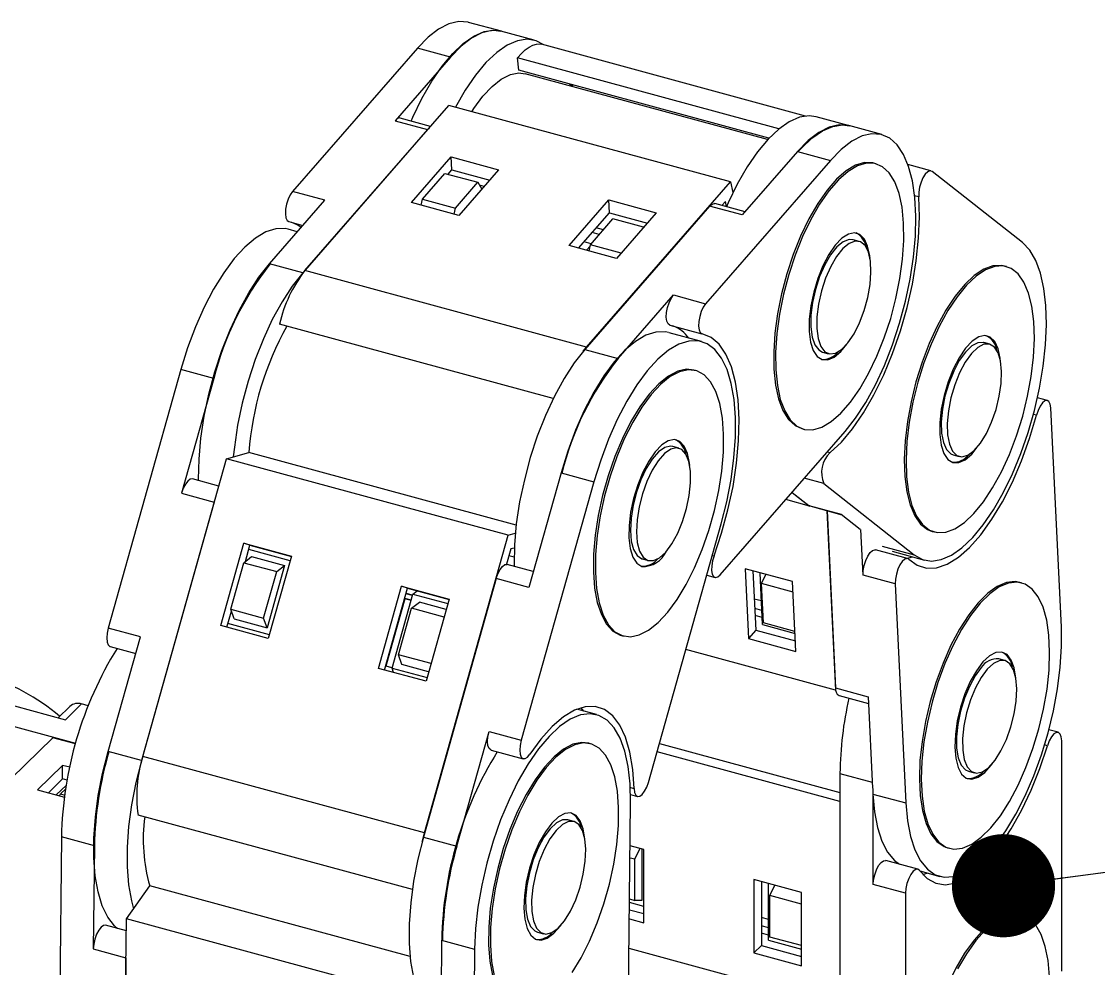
# Model space of a CAD drawing. Header units: millimetres. Extents: x 0 to 3353, y 0 to 2591.
# Drawn here: x 1876 to 2003.2, y 2373.9 to 2485.8 of the extents above; entities that cross this region are included whole.
import ezdxf

# ---------------------------------------------------------------- set-up
doc = ezdxf.new("R2010")
doc.units = ezdxf.units.MM
doc.header["$LTSCALE"] = 12
doc.layers.add('TITLE_BLOCK_BORDER', color=7, linetype='Continuous')
doc.dimstyles.new('SLDDIMSTYLE0', dxfattribs={"dimtxt": 0.18, "dimasz": 12.192, "dimexe": 0, "dimexo": 0.0625, "dimgap": 0, "dimtad": 0, "dimtih": 1, "dimtoh": 1, "dimdec": 0, "dimrnd": 1e-09, "dimzin": 0, "dimdsep": 46, "dimtxsty": 'Standard', "dimblk1": 'DOT', "dimblk2": 'DOT', "dimsah": 1, "dimcen": 0.09, "dimadec": 0, "dimazin": 0, "dimtfac": 12.192, "dimtdec": 0, "dimtofl": 0, "dimtmove": 0, "dimatfit": 3, "dimldrblk": 'DOT', "dimfxl": 0, "dimfrac": 2, "dimtolj": 1, "dimtzin": 0, "dimarcsym": 0})

# ---------------------------------------------------------------- blocks, each defined once
blk = doc.blocks.new('_DOT')
at = {"color": 0, "linetype": 'ByBlock', "lineweight": -2}
blk.add_line((-0.5, 0), (-1, 0), dxfattribs=at)
at = {"color": 0, "linetype": 'ByBlock', "const_width": 0.5}
blk.add_lwpolyline([(-0.25, 0, 1), (0.25, 0, 1)], format="xyb", close=True, dxfattribs=at)

msp = doc.modelspace()

# ---------------------------------------------------------------- linework, layer by layer
at = {"color": 7, "linetype": 'Continuous', "lineweight": 25}
for p, q in [((1932.68, 2484.63), (1928.79, 2485.68)), ((1936.53, 2483.58), (1932.6, 2484.65)), ((1922.75, 2482.64), (1908.01, 2465.71)), ((1926.64, 2481.58), (1922.75, 2482.64)), ((1968.57, 2474.62), (1937.41, 2483.09)), ((1926.64, 2481.58), (1920.11, 2474.07)), ((1965.43, 2473.1), (1934.57, 2481.49)), ((1934.71, 2480.03), (1934.57, 2481.49)), ((1964.25, 2472), (1934.71, 2480.03)), ((1964.1, 2471.84), (1935.48, 2479.62)), ((1941.1, 2478.09), (1940.72, 2478.39)), ((1909.47, 2456.36), (1926.45, 2475.87)), ((1959.71, 2466.83), (1926.45, 2475.87)), ((1924.31, 2473.4), (1920.72, 2474.38)), ((1973.77, 2473.46), (1969.83, 2474.53)), ((1920.11, 2474.07), (1923.95, 2473.03)), ((1923.95, 2473.03), (1924.13, 2473.2)), ((1977.57, 2472.43), (1973.68, 2473.49)), ((1923.95, 2473.03), (1909.21, 2456.09)), ((1922.04, 2464.39), (1926.73, 2469.78)), ((1926.73, 2469.78), (1932.34, 2468.25)), ((1926.81, 2468.25), (1926.73, 2469.78)), ((1971.53, 2469.38), (1956.78, 2452.45)), ((1967.64, 2470.44), (1961.1, 2462.93)), ((1967.64, 2470.44), (1971.53, 2469.38)), ((1926.37, 2467.74), (1926.81, 2468.25)), ((1926.81, 2468.25), (1931.29, 2467.04)), ((1932.34, 2468.25), (1927.65, 2462.86)), ((1976.87, 2468.99), (1976.65, 2469.05)), ((1983.39, 2468.14), (1980.67, 2468.88)), ((1994.19, 2459.66), (1983.51, 2468.08)), ((1923.36, 2464.8), (1926, 2467.84)), ((1926, 2467.84), (1929.9, 2466.79)), ((1927.25, 2463.74), (1929.9, 2466.79)), ((1929.9, 2466.79), (1930.37, 2465.98)), ((1942.72, 2447.32), (1959.71, 2466.83)), ((1959.71, 2466.83), (1960.01, 2465.57)), ((1911.81, 2464.67), (1908.01, 2465.71)), ((1930.65, 2466.3), (1930.09, 2466.46)), ((1905.27, 2457.16), (1911.81, 2464.67)), ((1927.65, 2462.86), (1922.04, 2464.39)), ((1923.21, 2464.07), (1923.36, 2464.8)), ((1923.36, 2464.8), (1927.25, 2463.74)), ((1940.65, 2459.33), (1945.35, 2464.72)), ((1945.35, 2464.72), (1950.96, 2463.19)), ((1945.43, 2463.19), (1945.35, 2464.72)), ((1961.43, 2463.32), (1957.86, 2464.29)), ((1959.11, 2464.53), (1958.7, 2464.06)), ((1959.26, 2463.93), (1959.11, 2464.53)), ((1923.18, 2464.08), (1923.23, 2464.14)), ((1927.1, 2463.01), (1927.25, 2463.74)), ((1941.79, 2459.02), (1945.43, 2463.19)), ((1957.25, 2463.98), (1942.51, 2447.04)), ((1945.43, 2463.19), (1949.9, 2461.98)), ((1950.96, 2463.19), (1946.27, 2457.8)), ((1961.1, 2462.93), (1957.25, 2463.98)), ((1907.57, 2462.15), (1909.23, 2461.7)), ((1943.18, 2459.41), (1945.82, 2462.46)), ((1949.46, 2461.47), (1945.82, 2462.46)), ((1908.57, 2460.95), (1907.51, 2461.24)), ((1944.23, 2460.63), (1943.39, 2460.86)), ((1944.71, 2461.18), (1943.87, 2461.4)), ((1946.27, 2457.8), (1940.65, 2459.33)), ((1943.28, 2459.53), (1942.44, 2459.76)), ((1942.72, 2458.77), (1943.14, 2459.25)), ((1943.03, 2458.68), (1943.18, 2459.41)), ((1946.81, 2458.43), (1943.18, 2459.41)), ((1974.9, 2459.81), (1974.19, 2460)), ((1909.21, 2456.09), (1905.27, 2457.16)), ((1992.29, 2456.84), (1992.07, 2456.9)), ((1942.72, 2447.32), (1909.47, 2456.36)), ((1946.44, 2445.97), (1952.98, 2453.48)), ((1952.98, 2453.48), (1956.78, 2452.45)), ((1938.79, 2441.25), (1906.47, 2450.04)), ((1956.29, 2447.99), (1952.48, 2449.02)), ((1952.54, 2449.93), (1956.35, 2448.9)), ((1990.32, 2447.66), (1989.61, 2447.86)), ((1942.34, 2446.85), (1942.72, 2447.32)), ((1942.51, 2447.04), (1946.44, 2445.97)), ((1970.59, 2446.73), (1971.29, 2446.54)), ((1894.82, 2444.66), (1886.24, 2414.12)), ((1898.71, 2443.61), (1894.82, 2444.66)), ((1955.59, 2444.55), (1955.37, 2444.61)), ((1898.71, 2443.61), (1894.91, 2430.06)), ((1997.14, 2441.01), (1995.97, 2441.32)), ((1998.78, 2414.24), (1997.54, 2440.13)), ((1968.13, 2437.69), (1968.35, 2437.63)), ((1958.51, 2420.42), (1973.25, 2437.36)), ((1953.62, 2435.37), (1952.91, 2435.56)), ((1890.33, 2398.97), (1900.22, 2434.14)), ((1900.22, 2434.14), (1902.86, 2434.86)), ((1933.47, 2425.11), (1900.22, 2434.14)), ((1934.41, 2426.29), (1902.86, 2434.86)), ((1986, 2434.59), (1986.71, 2434.39)), ((1939.71, 2432.47), (1935.9, 2418.92)), ((1939.71, 2432.47), (1943.6, 2431.41)), ((1899.31, 2430.9), (1896.19, 2431.74)), ((1943.6, 2431.41), (1935.01, 2400.87)), ((1970.74, 2431.2), (1981.42, 2422.78)), ((1894.91, 2430.06), (1898.75, 2429.02)), ((1966.98, 2430.15), (1969.03, 2428.54)), ((1966.99, 2430.16), (1968.95, 2428.61)), ((1898.75, 2429.02), (1890.17, 2398.48)), ((1898.75, 2429.02), (1898.9, 2429.47)), ((1969.03, 2428.54), (1966.24, 2429.3)), ((1968.95, 2428.61), (1972.79, 2427.57)), ((1969.07, 2428.55), (1968.95, 2428.61)), ((1969.03, 2428.54), (1969.04, 2428.56)), ((1969.07, 2428.55), (1972.85, 2427.52)), ((1971.1, 2428), (1972.11, 2406.81)), ((1971.12, 2427.99), (1972.12, 2407.05)), ((1972.79, 2427.57), (1975.02, 2425.81)), ((1950.04, 2395.9), (1958.62, 2426.45)), ((1923.59, 2389.93), (1933.47, 2425.11)), ((1933.47, 2425.11), (1934.31, 2425.33)), ((1975.37, 2420.39), (1975.11, 2425.79)), ((1983.54, 2425.54), (1983.76, 2425.48)), ((1899.53, 2414.43), (1902.26, 2424.15)), ((1902.26, 2424.15), (1907.88, 2422.62)), ((1902.98, 2423.91), (1902.26, 2424.15)), ((1902.44, 2422), (1902.98, 2423.91)), ((1902.98, 2423.91), (1907.87, 2422.58)), ((1933.79, 2423.47), (1933.28, 2421.66)), ((1934.19, 2423.58), (1933.79, 2423.47)), ((1902.25, 2421.85), (1903.18, 2422.57)), ((1907.73, 2422.09), (1902.84, 2423.42)), ((1903.18, 2422.57), (1907.07, 2421.51)), ((1907.88, 2422.62), (1905.15, 2412.9)), ((1949.25, 2422.31), (1949.31, 2422.29)), ((1949.31, 2422.29), (1950.01, 2422.1)), ((1980.63, 2422.34), (1976.82, 2423.37)), ((1978.82, 2423.2), (1982.63, 2422.16)), ((1980.55, 2422.36), (1981.15, 2422.56)), ((1900.71, 2416.37), (1902.25, 2421.85)), ((1902.25, 2421.85), (1906.14, 2420.8)), ((1907.07, 2421.51), (1905, 2414.15)), ((1906.14, 2420.8), (1907.07, 2421.51)), ((1936.43, 2420.81), (1933.34, 2421.65)), ((1967.05, 2419.61), (1961.43, 2421.13)), ((1961.43, 2421.13), (1961.83, 2412.89)), ((1904.6, 2415.31), (1906.14, 2420.8)), ((1932.05, 2419.97), (1923.47, 2389.43)), ((1935.9, 2418.92), (1932.05, 2419.97)), ((1956.91, 2420.38), (1957.9, 2420.11)), ((1962.37, 2420.88), (1962.7, 2413.88)), ((1963.51, 2414.53), (1963.21, 2420.65)), ((1963.38, 2419.39), (1963.87, 2420.47)), ((1979.17, 2419.36), (1975.37, 2420.39)), ((1918.15, 2409.37), (1920.88, 2419.09)), ((1918.88, 2409.17), (1921.6, 2418.85)), ((1920.88, 2419.09), (1926.5, 2417.56)), ((1921.6, 2418.85), (1920.88, 2419.09)), ((1921.6, 2418.85), (1926.49, 2417.52)), ((1922.23, 2418.15), (1922.74, 2418.54)), ((1967.11, 2418.37), (1963.38, 2419.39)), ((1963.6, 2414.74), (1963.38, 2419.39)), ((1967.44, 2411.37), (1967.05, 2419.61)), ((1979.17, 2419.36), (1980.41, 2393.47)), ((1994.08, 2419.47), (1993.86, 2419.53)), ((1921.27, 2417.59), (1919.04, 2409.64)), ((1919.76, 2409.39), (1922.23, 2418.15)), ((1922.01, 2417.39), (1921.24, 2417.6)), ((1922.02, 2417.43), (1921.25, 2417.63)), ((1922.17, 2417.97), (1921.41, 2418.18)), ((1922.18, 2418), (1921.42, 2418.21)), ((1922.07, 2416.47), (1923, 2417.19)), ((1922.23, 2418.15), (1926.35, 2417.03)), ((1926.15, 2416.33), (1923, 2417.19)), ((1926.5, 2417.56), (1923.77, 2407.84)), ((1963.37, 2417.33), (1962.53, 2417.56)), ((1900.26, 2414.23), (1900.79, 2416.13)), ((1901.11, 2415.21), (1900.71, 2416.37)), ((1900.71, 2416.37), (1904.6, 2415.31)), ((1920.53, 2410.98), (1922.07, 2416.47)), ((1925.9, 2415.43), (1922.07, 2416.47)), ((1963.43, 2416.2), (1962.58, 2416.43)), ((1905.27, 2413.33), (1900.38, 2414.66)), ((1901.11, 2415.21), (1905, 2414.15)), ((1905, 2414.15), (1904.6, 2415.31)), ((1963.47, 2415.37), (1962.62, 2415.6)), ((1967.33, 2413.72), (1963.6, 2414.74)), ((1890.04, 2413.09), (1886.24, 2414.12)), ((1905.15, 2412.9), (1899.53, 2414.43)), ((1946.71, 2413.29), (1946.85, 2413.25)), ((1962.7, 2413.88), (1961.83, 2412.89)), ((1962.7, 2413.88), (1967.38, 2412.61)), ((1963.51, 2414.53), (1967.34, 2413.49)), ((1886.24, 2399.55), (1890.04, 2413.09)), ((1946.85, 2413.25), (1947.07, 2413.19)), ((1961.83, 2412.89), (1967.44, 2411.37)), ((1886.47, 2411.94), (1889.49, 2411.12)), ((1924.36, 2409.94), (1920.53, 2410.98)), ((1920.93, 2409.82), (1920.53, 2410.98)), ((1972.11, 2406.81), (1954.45, 2411.61)), ((1919.78, 2409.44), (1919.01, 2409.64)), ((1924.08, 2408.97), (1920.93, 2409.82)), ((1992.11, 2410.29), (1991.4, 2410.49)), ((1923.77, 2407.84), (1918.15, 2409.37)), ((1919.94, 2408.88), (1919.76, 2409.39)), ((1919.76, 2409.39), (1923.89, 2408.27)), ((1972.12, 2407.05), (1975.97, 2406)), ((1870.79, 2406.12), (1881.19, 2403.3)), ((1972.11, 2406.81), (1972.15, 2406.83)), ((1972.53, 2406.17), (1976.01, 2405.23)), ((1975.97, 2406), (1976.49, 2395.2)), ((1881.71, 2404.88), (1880.33, 2403.53)), ((1881.19, 2403.3), (1883.11, 2405.16)), ((1883.89, 2404.95), (1883.11, 2405.16)), ((1943.9, 2403.9), (1941.57, 2404.53)), ((1942.42, 2404.3), (1942.08, 2404.71)), ((1882.41, 2400.5), (1870.79, 2403.66)), ((1927.41, 2388.36), (1931.21, 2401.9)), ((1931.21, 2401.9), (1935.01, 2400.87)), ((1998.41, 2401.81), (1997.31, 2402.11)), ((1870.79, 2392.48), (1879.69, 2401.17)), ((1882.39, 2400.44), (1879.69, 2401.17)), ((1998.82, 2373.59), (1998.82, 2400.79)), ((1890.17, 2398.48), (1886.24, 2399.55)), ((1931.45, 2399.72), (1935.25, 2398.69)), ((1943.2, 2400.46), (1942.98, 2400.52)), ((1972.62, 2393.62), (1951.04, 2399.49)), ((1951.33, 2400.5), (1972.64, 2394.71)), ((1923.59, 2389.93), (1890.33, 2398.97)), ((1880.85, 2397.91), (1877.89, 2395.02)), ((1881.71, 2397.68), (1880.85, 2397.91)), ((1880.85, 2396.3), (1880.85, 2397.91)), ((1972.64, 2396.96), (1972.64, 2369.76)), ((1987.8, 2397.22), (1988.5, 2397.03)), ((1880.85, 2396.3), (1879.18, 2394.67)), ((1880.12, 2394.42), (1881.31, 2395.58)), ((1881.41, 2396.15), (1880.85, 2396.3)), ((1877.89, 2395.02), (1881.09, 2394.15)), ((1880.48, 2394.32), (1880.63, 2394.54)), ((1881.23, 2395.13), (1880.63, 2394.54)), ((1880.63, 2394.54), (1881.12, 2394.4)), ((1947.93, 2394.45), (1948.75, 2394.23)), ((1976.52, 2394.52), (1980.41, 2393.47)), ((1976.58, 2383.83), (1976.58, 2395.18)), ((1947.62, 2365.98), (1947.93, 2393.48)), ((1972.62, 2393.62), (1972.64, 2393.64)), ((1972.62, 2393.62), (1972.62, 2369.51)), ((1922.16, 2383.23), (1889.78, 2392.04)), ((1941.23, 2391.29), (1940.52, 2391.48)), ((1880.73, 2389.47), (1880.41, 2361.97)), ((1884.62, 2388.41), (1880.73, 2389.47)), ((1923.47, 2389.43), (1927.41, 2388.36)), ((1884.62, 2388.41), (1884.48, 2376.22)), ((1949.49, 2387.95), (1947.88, 2388.39)), ((1948.43, 2386.85), (1949.04, 2388.07)), ((1949.24, 2388.02), (1949.24, 2381.93)), ((1949.49, 2379.29), (1949.49, 2387.95)), ((1985.34, 2388.17), (1985.56, 2388.11)), ((1947.86, 2387), (1948.43, 2386.85)), ((1948.43, 2381.96), (1948.43, 2386.85)), ((1981.84, 2385.64), (1978.04, 2386.67)), ((1982.09, 2385.43), (1984.42, 2384.79)), ((1968.11, 2382.89), (1962.49, 2384.42)), ((1962.49, 2384.42), (1962.49, 2375.76)), ((1963.37, 2384.18), (1963.37, 2376.62)), ((1888.4, 2379.78), (1891.15, 2383.66)), ((1921.89, 2375.31), (1891.15, 2383.66)), ((1964.2, 2377.24), (1964.2, 2383.95)), ((1964.36, 2382.52), (1964.97, 2383.75)), ((1968.11, 2374.23), (1968.11, 2382.89)), ((1980.38, 2382.8), (1976.58, 2383.83)), ((1980.38, 2382.8), (1980.38, 2355.6)), ((1947.8, 2382.13), (1948.43, 2381.96)), ((1949.49, 2381.24), (1947.8, 2381.7)), ((1949.24, 2381.93), (1948.43, 2381.96)), ((1968.11, 2381.5), (1964.36, 2382.52)), ((1964.36, 2377.63), (1964.36, 2382.52)), ((1947.79, 2380.85), (1949.49, 2380.39)), ((1994.08, 2380.22), (1993.86, 2380.28)), ((1888.39, 2378.35), (1885.94, 2379.02)), ((1888.04, 2348.11), (1888.4, 2379.78)), ((1921.66, 2370.75), (1888.4, 2379.78)), ((1947.78, 2379.76), (1949.49, 2379.29)), ((1964.2, 2379.71), (1963.37, 2379.94)), ((1936.92, 2378.21), (1937.62, 2378.02)), ((1938.64, 2378.13), (1938.75, 2378.23)), ((1964.2, 2378.72), (1963.37, 2378.95)), ((1964.2, 2377.84), (1963.37, 2378.07)), ((1925.61, 2377.27), (1925.47, 2365.07)), ((1925.61, 2377.27), (1929.5, 2376.21)), ((1963.37, 2376.62), (1962.49, 2375.76)), ((1963.37, 2376.62), (1968.11, 2375.33)), ((1964.2, 2377.24), (1968.11, 2376.18)), ((1968.11, 2376.61), (1964.36, 2377.63)), ((1884.48, 2376.22), (1888.33, 2375.17)), ((1888.33, 2375.17), (1888.01, 2347.67)), ((1888.33, 2375.17), (1888.35, 2375.57)), ((1929.5, 2376.21), (1929.19, 2348.71)), ((1972.62, 2369.51), (1947.74, 2376.27)), ((1962.49, 2375.76), (1968.11, 2374.23))]:
    msp.add_line(p, q, dxfattribs=at)
at = {"color": 8, "linetype": 'Continuous', "lineweight": 25}
for p, q in [((1981.94, 2465.08), (1981.46, 2465.21)), ((1995.83, 2439.26), (1995.49, 2439.36)), ((1971.15, 2434.94), (1971.48, 2434.86)), ((1970.74, 2431.2), (1968.43, 2431.82)), ((1977.62, 2423.81), (1981.42, 2422.78)), ((1934.16, 2422.49), (1933.56, 2422.65)), ((1957.57, 2422.71), (1957.77, 2422.65)), ((1997.15, 2400.23), (1996.8, 2400.32)), ((1972.64, 2396.96), (1976.46, 2395.92)), ((1947.9, 2395.28), (1948.34, 2395.16))]:
    msp.add_line(p, q, dxfattribs=at)
at = {"color": 7, "linetype": 'Continuous', "lineweight": 25, "flags": 128}
for points in [[(1928.79, 2485.68), (1928.74, 2485.7), (1927.65, 2485.78), (1926.48, 2485.51), (1925.26, 2484.89), (1924.01, 2483.92), (1922.75, 2482.64)], [(1922.01, 2474.03), (1922.21, 2474.47), (1923.29, 2476.7), (1924.45, 2478.73), (1925.67, 2480.51), (1926.92, 2482.01), (1928.17, 2483.2), (1929.42, 2484.07), (1930.62, 2484.59), (1931.77, 2484.76), (1932.6, 2484.65)], [(1932.68, 2484.63), (1932.63, 2484.64), (1931.54, 2484.73), (1930.37, 2484.45), (1929.15, 2483.83), (1927.9, 2482.87), (1926.64, 2481.58)], [(1937.67, 2483.02), (1936.77, 2483.5), (1935.71, 2483.69), (1934.56, 2483.52), (1933.35, 2483), (1932.11, 2482.13), (1930.85, 2480.94), (1929.6, 2479.44), (1928.39, 2477.66), (1927.24, 2475.65)], [(1934.57, 2481.49), (1935.03, 2482.01), (1935.48, 2482.44), (1935.93, 2482.77), (1936.38, 2483), (1936.8, 2483.12), (1937.21, 2483.13), (1937.41, 2483.09)], [(1929.16, 2475.13), (1929.4, 2475.51), (1930.48, 2476.96), (1931.57, 2478.12), (1932.66, 2478.98), (1933.73, 2479.51), (1934.73, 2479.71), (1935.48, 2479.62)], [(1920.72, 2474.38), (1920.66, 2474.39), (1920.39, 2474.32), (1920.11, 2474.07)], [(1969.83, 2474.53), (1969.01, 2474.64), (1967.86, 2474.47), (1966.65, 2473.95), (1965.41, 2473.08), (1964.15, 2471.89), (1962.9, 2470.39), (1961.69, 2468.61), (1960.52, 2466.58), (1959.44, 2464.35), (1959.25, 2463.91)], [(1973.68, 2473.49), (1973.62, 2473.5), (1972.53, 2473.59), (1971.36, 2473.31), (1970.14, 2472.69), (1968.89, 2471.73), (1967.64, 2470.44)], [(1967.72, 2470.42), (1968.09, 2470.82), (1969.34, 2472.01), (1970.59, 2472.88), (1971.79, 2473.4), (1972.94, 2473.57), (1973.77, 2473.46)], [(1973.25, 2437.36), (1974.49, 2438.94), (1975.7, 2440.79), (1976.84, 2442.88), (1977.89, 2445.16), (1978.85, 2447.6), (1979.68, 2450.14), (1980.38, 2452.75), (1980.93, 2455.36), (1981.32, 2457.94), (1981.55, 2460.43), (1981.6, 2462.79), (1981.49, 2464.98), (1981.2, 2466.95), (1980.75, 2468.66), (1980.14, 2470.09), (1979.39, 2471.21), (1978.51, 2472), (1977.51, 2472.44), (1976.42, 2472.53), (1975.25, 2472.26), (1974.04, 2471.63), (1972.78, 2470.67), (1971.53, 2469.38)], [(1976.65, 2469.05), (1976.54, 2469.08), (1975.55, 2469.12), (1974.49, 2468.8), (1973.38, 2468.14), (1972.25, 2467.16), (1971.12, 2465.86), (1970.02, 2464.28), (1968.97, 2462.47), (1968, 2460.44), (1967.13, 2458.26), (1966.37, 2455.97), (1965.75, 2453.63), (1965.28, 2451.27), (1964.96, 2448.97), (1964.82, 2446.76), (1964.84, 2444.7)], [(1965.06, 2444.64), (1965.25, 2442.77), (1965.6, 2441.14), (1966.12, 2439.78), (1966.77, 2438.72), (1967.56, 2437.99), (1968.46, 2437.6), (1969.45, 2437.56), (1970.51, 2437.88), (1971.62, 2438.53), (1972.75, 2439.52), (1973.88, 2440.82), (1974.98, 2442.39), (1976.03, 2444.21), (1977, 2446.23), (1977.87, 2448.41), (1978.63, 2450.7), (1979.25, 2453.05), (1979.72, 2455.41), (1980.03, 2457.71), (1980.18, 2459.92), (1980.16, 2461.98), (1979.97, 2463.85), (1979.62, 2465.48), (1979.11, 2466.84), (1978.45, 2467.9), (1977.66, 2468.63), (1976.76, 2469.02), (1975.77, 2469.06), (1974.71, 2468.74), (1973.6, 2468.08), (1972.47, 2467.1), (1971.34, 2465.8), (1970.24, 2464.22), (1969.19, 2462.41), (1968.22, 2460.38), (1967.35, 2458.2), (1966.59, 2455.91), (1965.97, 2453.57), (1965.5, 2451.21), (1965.19, 2448.91), (1965.04, 2446.7), (1965.06, 2444.64)], [(1983.51, 2468.08), (1983.27, 2468.15), (1983, 2468.04), (1982.71, 2467.76), (1982.44, 2467.33), (1982.21, 2466.79), (1982.04, 2466.2), (1981.94, 2465.61), (1981.94, 2465.08)], [(1908.01, 2465.71), (1907.73, 2465.3), (1907.49, 2464.79), (1907.3, 2464.2), (1907.19, 2463.61), (1907.16, 2463.06), (1907.23, 2462.61), (1907.37, 2462.29), (1907.57, 2462.15)], [(1957.25, 2463.98), (1957.54, 2464.22), (1957.81, 2464.3), (1957.86, 2464.29)], [(1971.48, 2434.86), (1972.81, 2436.09), (1974.13, 2437.66), (1975.43, 2439.54), (1976.66, 2441.67), (1977.81, 2444.03), (1978.86, 2446.57), (1979.79, 2449.24), (1980.57, 2451.99), (1981.19, 2454.76), (1981.65, 2457.51), (1981.93, 2460.18), (1982.03, 2462.72), (1981.94, 2465.08)], [(1909.01, 2461.46), (1908.65, 2461.71), (1907.92, 2462.06)], [(1907.51, 2461.24), (1907.15, 2461.32), (1906.04, 2461.3), (1904.85, 2460.93), (1903.62, 2460.2), (1902.37, 2459.14), (1901.11, 2457.77), (1899.88, 2456.1), (1898.69, 2454.18), (1897.57, 2452.03), (1896.54, 2449.7), (1895.62, 2447.23), (1894.82, 2444.66)], [(1976.19, 2457.77), (1976.15, 2458.1), (1975.91, 2459.23), (1975.52, 2460.09), (1974.99, 2460.63), (1974.35, 2460.83), (1973.63, 2460.68), (1972.86, 2460.18), (1972.08, 2459.36), (1971.32, 2458.26), (1970.62, 2456.92), (1970.02, 2455.42), (1969.54, 2453.82), (1969.2, 2452.19), (1969.02, 2450.62), (1969.01, 2449.17)], [(1974.19, 2460), (1973.73, 2460.03), (1973.02, 2459.76), (1972.28, 2459.15), (1971.54, 2458.22), (1970.85, 2457.03), (1970.24, 2455.65), (1969.75, 2454.14), (1969.4, 2452.59), (1969.21, 2451.08), (1969.19, 2449.7)], [(1969.9, 2449.51), (1970.06, 2448.32), (1970.38, 2447.4), (1970.84, 2446.78), (1971.43, 2446.51), (1972.11, 2446.61), (1972.84, 2447.05), (1973.58, 2447.83), (1974.3, 2448.89), (1974.95, 2450.18), (1975.51, 2451.64), (1975.93, 2453.18), (1976.2, 2454.72), (1976.3, 2456.17), (1976.23, 2457.47), (1976, 2458.53), (1975.6, 2459.31), (1975.07, 2459.75), (1974.43, 2459.84), (1973.73, 2459.57), (1972.98, 2458.95), (1972.25, 2458.03), (1971.56, 2456.84), (1970.95, 2455.46), (1970.46, 2453.95), (1970.11, 2452.4), (1969.92, 2450.89), (1969.9, 2449.51)], [(1981.42, 2422.78), (1982.38, 2422.24), (1983.45, 2422.05), (1984.6, 2422.22), (1985.8, 2422.74), (1987.05, 2423.61), (1988.31, 2424.81), (1989.55, 2426.31), (1990.77, 2428.09), (1991.93, 2430.11), (1993.01, 2432.34), (1994, 2434.74), (1994.87, 2437.25), (1995.61, 2439.84), (1996.21, 2442.46), (1996.64, 2445.05), (1996.92, 2447.58), (1997.02, 2449.98), (1996.95, 2452.22), (1996.71, 2454.26), (1996.31, 2456.05), (1995.75, 2457.57), (1995.04, 2458.78), (1994.19, 2459.66)], [(1896.92, 2431.54), (1896.92, 2431.73), (1896.98, 2434.09), (1897.2, 2436.58), (1897.59, 2439.16), (1898.14, 2441.77), (1898.84, 2444.38), (1899.68, 2446.92), (1900.63, 2449.36), (1901.69, 2451.64), (1902.83, 2453.73), (1904.03, 2455.58), (1905.27, 2457.16)], [(1982.56, 2445.47), (1981.83, 2443.16), (1981.25, 2440.81), (1980.82, 2438.46), (1980.55, 2436.17), (1980.44, 2434), (1980.51, 2431.99), (1980.74, 2430.18), (1981.14, 2428.61), (1981.69, 2427.33), (1982.38, 2426.35), (1983.2, 2425.71), (1984.12, 2425.41), (1985.13, 2425.46), (1986.21, 2425.87), (1987.33, 2426.61), (1988.46, 2427.68), (1989.59, 2429.05), (1990.67, 2430.69), (1991.7, 2432.57), (1992.65, 2434.64), (1993.5, 2436.85), (1994.22, 2439.16), (1994.8, 2441.51), (1995.23, 2443.86), (1995.5, 2446.15), (1995.61, 2448.32), (1995.54, 2450.34), (1995.31, 2452.15), (1994.91, 2453.71), (1994.36, 2454.99), (1993.67, 2455.97), (1992.86, 2456.61), (1991.93, 2456.91), (1990.92, 2456.86), (1989.84, 2456.46), (1988.72, 2455.71), (1987.59, 2454.64), (1986.47, 2453.27), (1985.38, 2451.63), (1984.35, 2449.75), (1983.4, 2447.68), (1982.56, 2445.47)], [(1992.07, 2456.9), (1991.71, 2456.97), (1990.7, 2456.92), (1989.62, 2456.52), (1988.5, 2455.77), (1987.37, 2454.7), (1986.25, 2453.33), (1985.16, 2451.69), (1984.13, 2449.81), (1983.18, 2447.74), (1982.34, 2445.53)], [(1909.21, 2456.09), (1907.97, 2454.51), (1906.77, 2452.66), (1905.62, 2450.57), (1904.57, 2448.29), (1903.61, 2445.85), (1902.78, 2443.31), (1902.08, 2440.7), (1901.53, 2438.09), (1901.14, 2435.51), (1901.01, 2434.36)], [(1952.54, 2449.93), (1952.35, 2450.07), (1952.2, 2450.38), (1952.14, 2450.84), (1952.16, 2451.39), (1952.27, 2451.98), (1952.46, 2452.56), (1952.7, 2453.08), (1952.98, 2453.48)], [(1956.78, 2452.45), (1956.51, 2452.05), (1956.26, 2451.53), (1956.08, 2450.95), (1955.96, 2450.35), (1955.94, 2449.8), (1956, 2449.35), (1956.15, 2449.04), (1956.36, 2448.89)], [(1952.4, 2449.04), (1952.03, 2449.12), (1950.92, 2449.1), (1949.74, 2448.73), (1948.5, 2448), (1947.25, 2446.95), (1945.99, 2445.57), (1944.76, 2443.91), (1943.58, 2441.98), (1942.46, 2439.83), (1941.43, 2437.5), (1940.5, 2435.03), (1939.71, 2432.47)], [(1957.77, 2422.65), (1958.67, 2425.34), (1959.42, 2428.1), (1960.02, 2430.87), (1960.44, 2433.61), (1960.68, 2436.26), (1960.74, 2438.76), (1960.62, 2441.08), (1960.31, 2443.16), (1959.83, 2444.98), (1959.18, 2446.48), (1958.37, 2447.65), (1957.43, 2448.46), (1956.36, 2448.89)], [(1969.01, 2449.17), (1969.17, 2447.92), (1969.48, 2446.92), (1969.95, 2446.21), (1970.54, 2445.84), (1971.22, 2445.82), (1971.97, 2446.15), (1972.75, 2446.81), (1973.44, 2447.65)], [(1969.19, 2449.7), (1969.35, 2448.51), (1969.67, 2447.59), (1970.13, 2446.98), (1970.59, 2446.73)], [(1958.62, 2426.45), (1959.28, 2429.06), (1959.78, 2431.67), (1960.13, 2434.22), (1960.3, 2436.68), (1960.31, 2439), (1960.14, 2441.13), (1959.8, 2443.03), (1959.31, 2444.66), (1958.66, 2446.01), (1957.87, 2447.03), (1956.95, 2447.72), (1955.93, 2448.06), (1954.81, 2448.04), (1953.63, 2447.67), (1952.4, 2446.95), (1951.14, 2445.89), (1949.89, 2444.51), (1948.65, 2442.85), (1947.47, 2440.92), (1946.35, 2438.78), (1945.32, 2436.45), (1944.39, 2433.97), (1943.6, 2431.41)], [(1986.2, 2442.85), (1985.75, 2441.32), (1985.45, 2439.78), (1985.31, 2438.3), (1985.35, 2436.97), (1985.56, 2435.86), (1985.92, 2435.02), (1986.43, 2434.51), (1987.05, 2434.36), (1987.74, 2434.56), (1988.48, 2435.11), (1989.22, 2435.98), (1989.93, 2437.12), (1990.55, 2438.47), (1991.07, 2439.96), (1991.45, 2441.51), (1991.67, 2443.03), (1991.72, 2444.45), (1991.59, 2445.68), (1991.31, 2446.66), (1990.87, 2447.33), (1990.3, 2447.67), (1989.64, 2447.65), (1988.91, 2447.27), (1988.17, 2446.55), (1987.44, 2445.54), (1986.77, 2444.28), (1986.2, 2442.85)], [(1991.6, 2445.62), (1991.56, 2446), (1991.32, 2447.12), (1990.92, 2447.97), (1990.39, 2448.5), (1989.74, 2448.68), (1989.02, 2448.52), (1988.25, 2448.01), (1987.47, 2447.18), (1986.71, 2446.06), (1986.02, 2444.72), (1985.42, 2443.22)], [(1989.61, 2447.86), (1989.59, 2447.86), (1988.93, 2447.84), (1988.21, 2447.46), (1987.46, 2446.74), (1986.73, 2445.73), (1986.07, 2444.48), (1985.49, 2443.04)], [(1942.51, 2447.04), (1941.27, 2445.46), (1940.06, 2443.61), (1938.92, 2441.52), (1937.86, 2439.24), (1936.91, 2436.8), (1936.07, 2434.26), (1935.38, 2431.65), (1934.82, 2429.04), (1934.43, 2426.46), (1934.21, 2423.97), (1934.16, 2421.61), (1934.16, 2421.42)], [(1982.34, 2445.53), (1981.61, 2443.22), (1981.03, 2440.87), (1980.6, 2438.52), (1980.33, 2436.23), (1980.22, 2434.06), (1980.29, 2432.05), (1980.52, 2430.24), (1980.92, 2428.67), (1981.47, 2427.39), (1982.16, 2426.41), (1982.98, 2425.77), (1983.54, 2425.54)], [(1955.37, 2444.61), (1954.53, 2444.7), (1953.49, 2444.47), (1952.39, 2443.9), (1951.26, 2443), (1950.13, 2441.78), (1949.02, 2440.28), (1947.95, 2438.52), (1946.96, 2436.54), (1946.06, 2434.4), (1945.27, 2432.13), (1944.62, 2429.79), (1944.11, 2427.44), (1943.75, 2425.11), (1943.56, 2422.87), (1943.54, 2420.77), (1943.68, 2418.85), (1943.99, 2417.15), (1944.47, 2415.72), (1945.09, 2414.58), (1945.84, 2413.76), (1946.71, 2413.29)], [(1946.93, 2413.23), (1947.9, 2413.1), (1948.95, 2413.32), (1950.05, 2413.89), (1951.18, 2414.79), (1952.31, 2416.01), (1953.42, 2417.52), (1954.48, 2419.28), (1955.48, 2421.25), (1956.38, 2423.4), (1957.16, 2425.66), (1957.82, 2428), (1958.33, 2430.36), (1958.69, 2432.68), (1958.88, 2434.92), (1958.9, 2437.02), (1958.76, 2438.94), (1958.44, 2440.64), (1957.97, 2442.07), (1957.35, 2443.21), (1956.6, 2444.03), (1955.73, 2444.51), (1954.75, 2444.64), (1953.71, 2444.41), (1952.61, 2443.84), (1951.48, 2442.94), (1950.35, 2441.72), (1949.24, 2440.21), (1948.18, 2438.46), (1947.18, 2436.48), (1946.28, 2434.34), (1945.5, 2432.07), (1944.84, 2429.73), (1944.33, 2427.38), (1943.97, 2425.05), (1943.78, 2422.81), (1943.76, 2420.71), (1943.9, 2418.79), (1944.22, 2417.09), (1944.69, 2415.66), (1945.31, 2414.52), (1946.06, 2413.7), (1946.93, 2413.23)], [(1964.84, 2444.7), (1965.03, 2442.83), (1965.38, 2441.2), (1965.89, 2439.84), (1966.55, 2438.78), (1967.34, 2438.05), (1968.13, 2437.69)], [(1985.42, 2443.22), (1984.94, 2441.61), (1984.61, 2439.99), (1984.43, 2438.42), (1984.43, 2436.98), (1984.59, 2435.73), (1984.91, 2434.74), (1985.38, 2434.05), (1985.98, 2433.69), (1986.66, 2433.68), (1987.42, 2434.02), (1988.2, 2434.69), (1988.85, 2435.5)], [(1985.49, 2443.04), (1985.04, 2441.51), (1984.74, 2439.97), (1984.6, 2438.49), (1984.64, 2437.16), (1984.85, 2436.05), (1985.21, 2435.22), (1985.72, 2434.71), (1986, 2434.59)], [(1997.54, 2440.13), (1997.47, 2440.57), (1997.32, 2440.88), (1997.11, 2441.01), (1996.84, 2440.96), (1996.56, 2440.73), (1996.28, 2440.35), (1996.03, 2439.84), (1995.83, 2439.26)], [(1980.78, 2422.25), (1981.76, 2421.54), (1982.86, 2421.2), (1984.04, 2421.25), (1985.31, 2421.69), (1986.62, 2422.49), (1987.95, 2423.66), (1989.28, 2425.16), (1990.58, 2426.98), (1991.83, 2429.06), (1993, 2431.38), (1994.07, 2433.88), (1995.02, 2436.53), (1995.83, 2439.26)], [(1954.91, 2433.33), (1954.88, 2433.61), (1954.65, 2434.76), (1954.26, 2435.62), (1953.73, 2436.18), (1953.09, 2436.39), (1952.37, 2436.25), (1951.61, 2435.76), (1950.82, 2434.95), (1950.07, 2433.86), (1949.37, 2432.53), (1948.76, 2431.03), (1948.27, 2429.44), (1947.93, 2427.81), (1947.74, 2426.23), (1947.73, 2424.78), (1947.88, 2423.52), (1948.19, 2422.51), (1948.65, 2421.79), (1949.23, 2421.41), (1949.23, 2421.41)], [(1952.91, 2435.56), (1952.65, 2435.6), (1951.96, 2435.44), (1951.23, 2434.93), (1950.48, 2434.1), (1949.77, 2432.98), (1949.14, 2431.65), (1948.61, 2430.17), (1948.21, 2428.63), (1947.97, 2427.1), (1947.9, 2425.67), (1948, 2424.41), (1948.27, 2423.4), (1948.7, 2422.69), (1949.25, 2422.31)], [(1949.96, 2422.12), (1950.61, 2422.1), (1951.33, 2422.43), (1952.07, 2423.11), (1952.8, 2424.09), (1953.48, 2425.32), (1954.07, 2426.73), (1954.53, 2428.26), (1954.85, 2429.8), (1955.01, 2431.3), (1954.99, 2432.65), (1954.81, 2433.79), (1954.46, 2434.66), (1953.97, 2435.21), (1953.36, 2435.41), (1952.67, 2435.25), (1951.93, 2434.74), (1951.19, 2433.9), (1950.48, 2432.79), (1949.84, 2431.46), (1949.31, 2429.98), (1948.92, 2428.44), (1948.68, 2426.91), (1948.61, 2425.48), (1948.71, 2424.22), (1948.98, 2423.21), (1949.4, 2422.49), (1949.96, 2422.12)], [(1896.19, 2431.74), (1896.19, 2431.74), (1895.93, 2431.71), (1895.64, 2431.5), (1895.36, 2431.13), (1895.11, 2430.64), (1894.91, 2430.06)], [(1957.77, 2422.65), (1957.6, 2422.06), (1957.5, 2421.47), (1957.49, 2420.93), (1957.57, 2420.5), (1957.73, 2420.22), (1957.95, 2420.1), (1958.22, 2420.17), (1958.51, 2420.42)], [(1975.37, 2420.39), (1975.39, 2420.94), (1975.5, 2421.53), (1975.68, 2422.11), (1975.92, 2422.64), (1976.2, 2423.04), (1976.48, 2423.3), (1976.75, 2423.38), (1976.82, 2423.37)], [(1980.78, 2422.25), (1980.56, 2422.35), (1980.29, 2422.27), (1980, 2422.01), (1979.72, 2421.6), (1979.48, 2421.08), (1979.3, 2420.5), (1979.19, 2419.9), (1979.17, 2419.36)], [(1932.05, 2419.97), (1932.25, 2420.54), (1932.51, 2421.04), (1932.79, 2421.41), (1933.07, 2421.62), (1933.33, 2421.65), (1933.34, 2421.65)], [(1989.18, 2417.05), (1988.06, 2415.63), (1986.98, 2413.94), (1985.97, 2412.03), (1985.04, 2409.93), (1984.21, 2407.7), (1983.52, 2405.38), (1982.96, 2403.02), (1982.55, 2400.68), (1982.31, 2398.41), (1982.24, 2396.26), (1982.33, 2394.28), (1982.59, 2392.51), (1983.02, 2390.99), (1983.59, 2389.76), (1984.31, 2388.85), (1985.15, 2388.26), (1986.09, 2388.02), (1987.12, 2388.14), (1988.2, 2388.6), (1989.32, 2389.41), (1990.46, 2390.53), (1991.58, 2391.96), (1992.66, 2393.64), (1993.67, 2395.55), (1994.6, 2397.65), (1995.43, 2399.89), (1996.13, 2402.21), (1996.68, 2404.56), (1997.09, 2406.9), (1997.33, 2409.17), (1997.4, 2411.32), (1997.31, 2413.3), (1997.05, 2415.07), (1996.62, 2416.59), (1996.05, 2417.82), (1995.33, 2418.74), (1994.49, 2419.32), (1993.55, 2419.56), (1992.53, 2419.45), (1991.44, 2418.98), (1990.32, 2418.18), (1989.18, 2417.05)], [(1993.86, 2419.53), (1993.33, 2419.62), (1992.3, 2419.51), (1991.22, 2419.04), (1990.1, 2418.24), (1988.96, 2417.11)], [(1988.96, 2417.11), (1987.84, 2415.69), (1986.76, 2414), (1985.75, 2412.09), (1984.82, 2409.99), (1983.99, 2407.76), (1983.29, 2405.44), (1982.74, 2403.08), (1982.33, 2400.74), (1982.09, 2398.47), (1982.02, 2396.32), (1982.11, 2394.34), (1982.37, 2392.57), (1982.8, 2391.05), (1983.37, 2389.82), (1984.09, 2388.91), (1984.93, 2388.32), (1985.34, 2388.17)], [(1886.24, 2414.12), (1886.11, 2413.53), (1886.07, 2412.96), (1886.11, 2412.48), (1886.24, 2412.14), (1886.44, 2411.95), (1886.47, 2411.94)], [(1980.41, 2393.47), (1980.61, 2391.37), (1980.96, 2389.5), (1981.48, 2387.91), (1982.15, 2386.61), (1982.96, 2385.63), (1983.9, 2384.99), (1984.93, 2384.7), (1986.06, 2384.77), (1987.25, 2385.19), (1988.49, 2385.96), (1989.74, 2387.07), (1991, 2388.48), (1992.23, 2390.19), (1993.4, 2392.15), (1994.51, 2394.32), (1995.53, 2396.68), (1996.43, 2399.16), (1997.21, 2401.74), (1997.85, 2404.35), (1998.33, 2406.96), (1998.65, 2409.51), (1998.8, 2411.95), (1998.78, 2414.24)], [(1993.4, 2408.25), (1993.21, 2409.41), (1992.86, 2410.35), (1992.37, 2410.99), (1991.76, 2411.29), (1991.06, 2411.24), (1990.3, 2410.84), (1989.52, 2410.12)], [(1989.52, 2410.12), (1988.75, 2409.09), (1988.03, 2407.82), (1987.4, 2406.36), (1986.88, 2404.78), (1986.49, 2403.15), (1986.27, 2401.56), (1986.21, 2400.07), (1986.31, 2398.75), (1986.58, 2397.67), (1987.01, 2396.87), (1987.56, 2396.4), (1988.22, 2396.27), (1988.96, 2396.5), (1989.73, 2397.07), (1990.51, 2397.95), (1990.65, 2398.13)], [(1990.04, 2409.27), (1989.31, 2408.28), (1988.63, 2407.05), (1988.05, 2405.63), (1987.58, 2404.11), (1987.26, 2402.56), (1987.11, 2401.07), (1987.13, 2399.72), (1987.32, 2398.59), (1987.67, 2397.72), (1988.17, 2397.18), (1988.77, 2396.99), (1989.47, 2397.15), (1990.2, 2397.67), (1990.95, 2398.51), (1991.65, 2399.63), (1992.29, 2400.96), (1992.82, 2402.44), (1993.21, 2403.99), (1993.45, 2405.51), (1993.51, 2406.94), (1993.41, 2408.19), (1993.14, 2409.2), (1992.71, 2409.91), (1992.16, 2410.28), (1991.5, 2410.3), (1990.78, 2409.95), (1990.04, 2409.27)], [(1989.33, 2409.46), (1988.6, 2408.48), (1987.92, 2407.24), (1987.34, 2405.83), (1986.87, 2404.3), (1986.56, 2402.75), (1986.4, 2401.27), (1986.42, 2399.92), (1986.61, 2398.78), (1986.97, 2397.92), (1987.46, 2397.37), (1987.8, 2397.22)], [(1948.34, 2395.16), (1948.18, 2397.43), (1947.84, 2399.47), (1947.32, 2401.22), (1946.64, 2402.66), (1945.81, 2403.76), (1944.84, 2404.49), (1943.75, 2404.85), (1942.56, 2404.83), (1941.31, 2404.42), (1940, 2403.64), (1938.67, 2402.5), (1937.34, 2401.01), (1936.03, 2399.22)], [(1947.93, 2393.48), (1947.88, 2395.73), (1947.65, 2397.77), (1947.25, 2399.58), (1946.69, 2401.11), (1945.99, 2402.34), (1945.15, 2403.25), (1944.19, 2403.81), (1943.13, 2404.01), (1941.99, 2403.86), (1940.79, 2403.36), (1939.54, 2402.51), (1938.29, 2401.33), (1937.04, 2399.85), (1935.82, 2398.08), (1934.65, 2396.07), (1933.57, 2393.85), (1932.57, 2391.46), (1931.69, 2388.95), (1930.95, 2386.36), (1930.35, 2383.74), (1929.9, 2381.15), (1929.62, 2378.62), (1929.5, 2376.21)], [(1931.45, 2399.72), (1931.41, 2399.73), (1931.21, 2399.91), (1931.08, 2400.26), (1931.04, 2400.74), (1931.08, 2401.3), (1931.21, 2401.9)], [(1942.98, 2400.52), (1942.15, 2400.61), (1941.11, 2400.4), (1940.01, 2399.83), (1938.88, 2398.93), (1937.75, 2397.71), (1936.64, 2396.21), (1935.58, 2394.45), (1934.58, 2392.48), (1933.68, 2390.34), (1932.89, 2388.07), (1932.23, 2385.73), (1931.72, 2383.38), (1931.36, 2381.05), (1931.17, 2378.81), (1931.15, 2376.71), (1931.29, 2374.78), (1931.6, 2373.09), (1932.07, 2371.65), (1932.69, 2370.51), (1933.44, 2369.69), (1934.31, 2369.21), (1934.46, 2369.16)], [(1935.01, 2400.87), (1934.89, 2400.27), (1934.84, 2399.71), (1934.89, 2399.23), (1935.01, 2398.88), (1935.21, 2398.7), (1935.47, 2398.7), (1935.75, 2398.88), (1936.03, 2399.22)], [(1998.82, 2400.79), (1998.77, 2401.27), (1998.64, 2401.61), (1998.44, 2401.8), (1998.19, 2401.8), (1997.91, 2401.62), (1997.62, 2401.27), (1997.36, 2400.79), (1997.15, 2400.23)], [(1887.35, 2378.64), (1886.99, 2378.96), (1886.2, 2379.99), (1885.55, 2381.33), (1885.05, 2382.97), (1884.72, 2384.87), (1884.55, 2386.99), (1884.55, 2389.31), (1884.73, 2391.77), (1885.07, 2394.33), (1885.58, 2396.94), (1886.24, 2399.55)], [(1941.02, 2373.42), (1942.08, 2375.18), (1943.08, 2377.15), (1943.98, 2379.29), (1944.77, 2381.56), (1945.43, 2383.89), (1945.94, 2386.25), (1946.3, 2388.57), (1946.49, 2390.81), (1946.51, 2392.92), (1946.37, 2394.84), (1946.06, 2396.54), (1945.59, 2397.98), (1944.97, 2399.12), (1944.22, 2399.94), (1943.35, 2400.42), (1942.38, 2400.55), (1941.33, 2400.34), (1940.23, 2399.77), (1939.1, 2398.87), (1937.97, 2397.65), (1936.86, 2396.15), (1935.8, 2394.39), (1934.8, 2392.42), (1933.9, 2390.28), (1933.11, 2388.01), (1932.45, 2385.67), (1931.94, 2383.32), (1931.58, 2380.99), (1931.39, 2378.75), (1931.37, 2376.65), (1931.51, 2374.72), (1931.82, 2373.03)], [(1982.05, 2385.49), (1982.95, 2384.55), (1983.97, 2383.99), (1985.11, 2383.81), (1986.33, 2384.01), (1987.61, 2384.59), (1988.93, 2385.54), (1990.27, 2386.85), (1991.59, 2388.47), (1992.87, 2390.4), (1994.09, 2392.58), (1995.23, 2394.97), (1996.25, 2397.54), (1997.15, 2400.23)], [(1890.17, 2398.48), (1889.51, 2395.87), (1889.01, 2393.26), (1888.66, 2390.7), (1888.49, 2388.24), (1888.48, 2385.92), (1888.65, 2383.8), (1888.99, 2381.9), (1889.24, 2380.96)], [(1948.34, 2395.16), (1948.4, 2394.7), (1948.54, 2394.38), (1948.75, 2394.22), (1949.01, 2394.26), (1949.3, 2394.47), (1949.58, 2394.84), (1949.84, 2395.33), (1950.04, 2395.9)], [(1976.52, 2394.52), (1976.71, 2392.43), (1977.07, 2390.56), (1977.59, 2388.96), (1978.26, 2387.66), (1979.07, 2386.68), (1979.67, 2386.23)], [(1942.52, 2389.24), (1942.33, 2390.42), (1941.98, 2391.36), (1941.48, 2391.99), (1940.87, 2392.29), (1940.17, 2392.23), (1939.41, 2391.83), (1938.63, 2391.09), (1937.86, 2390.07), (1937.14, 2388.79), (1936.51, 2387.33), (1935.99, 2385.75), (1935.61, 2384.12), (1935.38, 2382.53), (1935.33, 2381.04), (1935.44, 2379.72), (1935.71, 2378.64), (1936.13, 2377.85), (1936.69, 2377.39), (1937.35, 2377.27), (1938.09, 2377.5), (1938.86, 2378.07), (1938.86, 2378.07)], [(1940.52, 2391.48), (1939.88, 2391.47), (1939.16, 2391.11), (1938.41, 2390.41), (1937.69, 2389.41), (1937.01, 2388.17), (1936.43, 2386.75), (1935.98, 2385.22), (1935.67, 2383.67), (1935.52, 2382.19), (1935.55, 2380.85), (1935.75, 2379.72), (1936.11, 2378.87), (1936.6, 2378.35), (1936.92, 2378.21)], [(1939.36, 2378.69), (1940.1, 2379.55), (1940.81, 2380.68), (1941.44, 2382.02), (1941.96, 2383.5), (1942.34, 2385.05), (1942.57, 2386.58), (1942.63, 2388), (1942.52, 2389.24), (1942.24, 2390.23), (1941.81, 2390.93), (1941.25, 2391.28), (1940.59, 2391.28), (1939.87, 2390.92), (1939.12, 2390.22), (1938.39, 2389.22), (1937.72, 2387.98), (1937.14, 2386.55), (1936.68, 2385.03), (1936.37, 2383.48), (1936.23, 2382), (1936.26, 2380.66), (1936.45, 2379.53), (1936.81, 2378.68), (1937.31, 2378.16), (1937.93, 2377.98), (1938.62, 2378.16), (1939.36, 2378.69)], [(1923.47, 2389.43), (1922.81, 2386.82), (1922.31, 2384.21), (1921.96, 2381.65), (1921.79, 2379.19), (1921.78, 2376.87), (1921.95, 2374.75), (1922.28, 2372.85), (1922.78, 2371.21), (1923.43, 2369.87), (1924.22, 2368.84), (1924.58, 2368.52)], [(1923.33, 2388.91), (1923.34, 2388.98), (1923.59, 2389.93)], [(1976.58, 2383.83), (1976.62, 2384.39), (1976.75, 2384.99), (1976.95, 2385.56), (1977.21, 2386.06), (1977.49, 2386.43), (1977.77, 2386.64), (1978.03, 2386.67), (1978.04, 2386.67)], [(1982.05, 2385.49), (1981.84, 2385.64), (1981.58, 2385.61), (1981.29, 2385.4), (1981.01, 2385.03), (1980.76, 2384.53), (1980.55, 2383.96), (1980.43, 2383.36), (1980.38, 2382.8)], [(1982.44, 2385.02), (1982.52, 2385.04), (1982.94, 2385.19)], [(1997.38, 2372.96), (1997.21, 2374.85), (1996.88, 2376.51), (1996.39, 2377.91), (1995.75, 2379.01), (1994.98, 2379.78), (1994.09, 2380.21), (1993.11, 2380.3), (1992.06, 2380.03), (1990.95, 2379.41), (1989.82, 2378.46)], [(1885.94, 2379.02), (1885.69, 2379), (1885.41, 2378.8), (1885.12, 2378.44), (1884.87, 2377.95), (1884.66, 2377.38), (1884.53, 2376.78), (1884.48, 2376.22)], [(1938.86, 2378.07), (1939.64, 2378.95), (1939.77, 2379.13)], [(1989.6, 2378.52), (1988.47, 2377.26), (1987.36, 2375.72), (1986.31, 2373.93), (1985.33, 2371.93), (1984.44, 2369.77), (1983.67, 2367.49), (1983.03, 2365.15), (1982.54, 2362.79), (1982.21, 2360.48), (1982.04, 2358.25), (1982.04, 2356.17), (1982.21, 2354.28), (1982.54, 2352.62), (1983.03, 2351.22), (1983.67, 2350.12), (1984.44, 2349.35), (1985.33, 2348.92), (1985.34, 2348.91)], [(1989.82, 2378.46), (1988.69, 2377.2), (1987.59, 2375.66), (1986.53, 2373.87)]]:
    msp.add_lwpolyline(points, dxfattribs=at)
at = {"color": 7, "linetype": 'Continuous', "lineweight": 25}
for centre, radius, start, end in [((1973.35, 2458.67), 2.45, 9.1001, 61.041), ((1934.03, 2434.65), 36.44, 141.8921, 165.7732), ((1922.13, 2446.49), 16.05, 142.0621, 167.2509), ((1938.82, 2432.23), 36.06, 150.8357, 175.8121), ((1951.46, 2445.95), 4.14, 36.073, 69.9038), ((1988.78, 2446.53), 2.43, 8.9017, 61.2334), ((1970.57, 2448.22), 2.36, 267.5198, 321.521), ((1974.61, 2423.73), 35.89, 141.7051, 165.9984), ((1952.05, 2434.22), 2.46, 9.2878, 60.8478), ((1973.72, 2432.5), 3.25, 133.6048, 203.6854), ((1985.98, 2436.09), 2.38, 267.7221, 321.3248), ((1949.3, 2423.77), 2.34, 267.3184, 321.7279), ((1949.36, 2424.48), 3.08, 267.6931, 335.5728), ((1924.72, 2388.59), 44, 148.2888, 178.8588), ((1990.67, 2409.23), 2.33, 7.6215, 62.5161), ((1991.21, 2408.27), 2.23, 85.0926, 147.541), ((1865.15, 2385.91), 23.5, 49.2159, 74.1683), ((1972.98, 2406.91), 0.868, 170.9059, 238.6666), ((2014.44, 2396.51), 41.8, 167.0845, 179.3862), ((1882.65, 2403.81), 1.42, 71.4031, 131.5069), ((1928.49, 2387.37), 43.89, 163.9229, 178.6429), ((1969.61, 2376.39), 44, 148.2888, 178.8588), ((1905.34, 2394.28), 15.73, 162.6501, 188.1909), ((1987.72, 2398.83), 2.48, 268.9727, 320.0717), ((1910.37, 2389.16), 19.99, 172.3472, 195.9682), ((1939.79, 2390.23), 2.32, 7.5436, 62.5929), ((1969.17, 2376.27), 43.48, 163.8528, 178.7131), ((1993.29, 2375.61), 4.7, 83.0293, 141.67), ((1936.96, 2379.51), 2.17, 265.6383, 320.5875)]:
    msp.add_arc(centre, radius, start, end, dxfattribs=at)

# ---------------------------------------------------------------- leaders
at = {"layer": 'TITLE_BLOCK_BORDER'}
msp.add_leader([(1991.95, 2383.69), (2089.69, 2396.62)], dimstyle='SLDDIMSTYLE0', dxfattribs=at)

doc.saveas('drawing.dxf')
